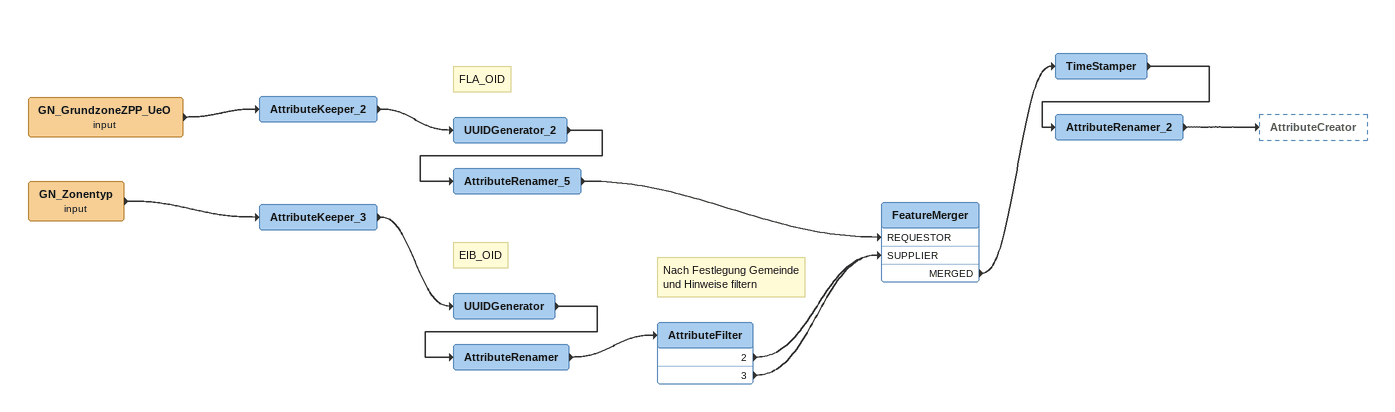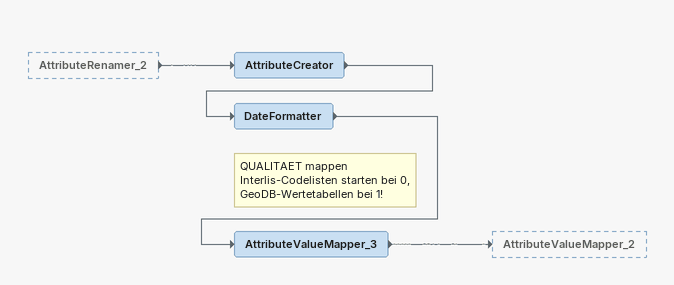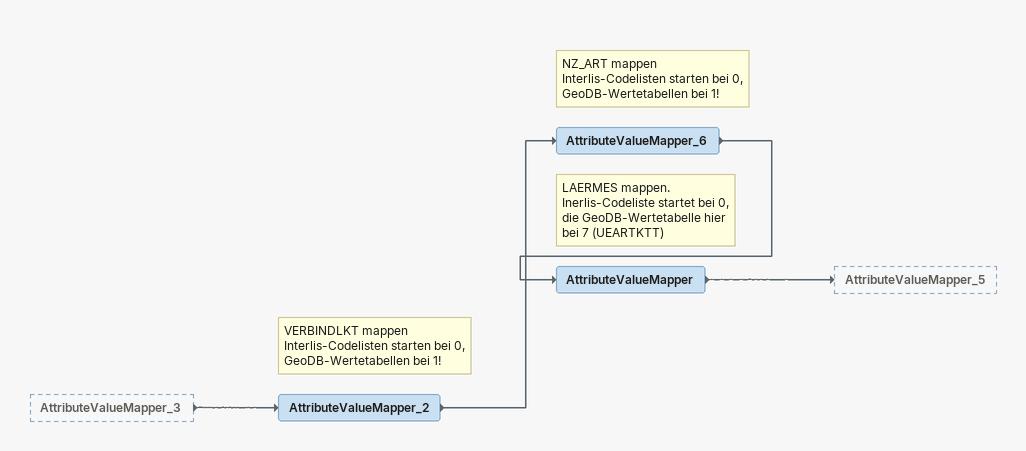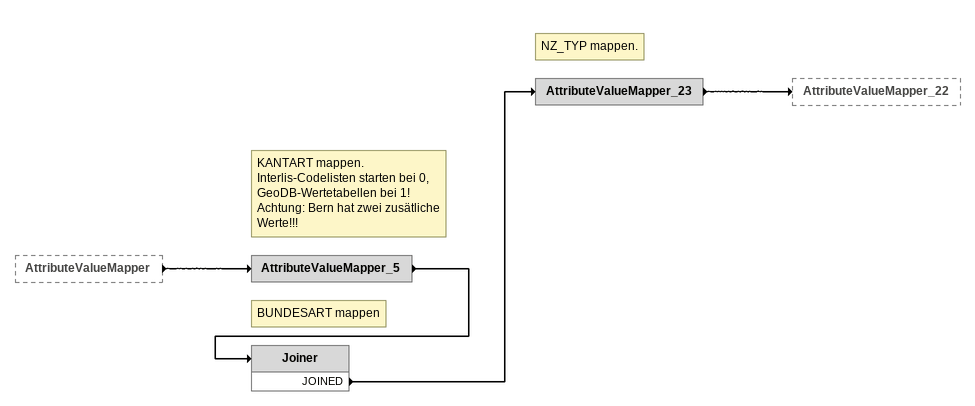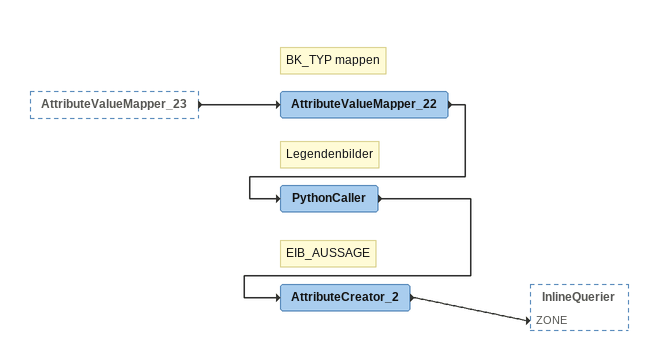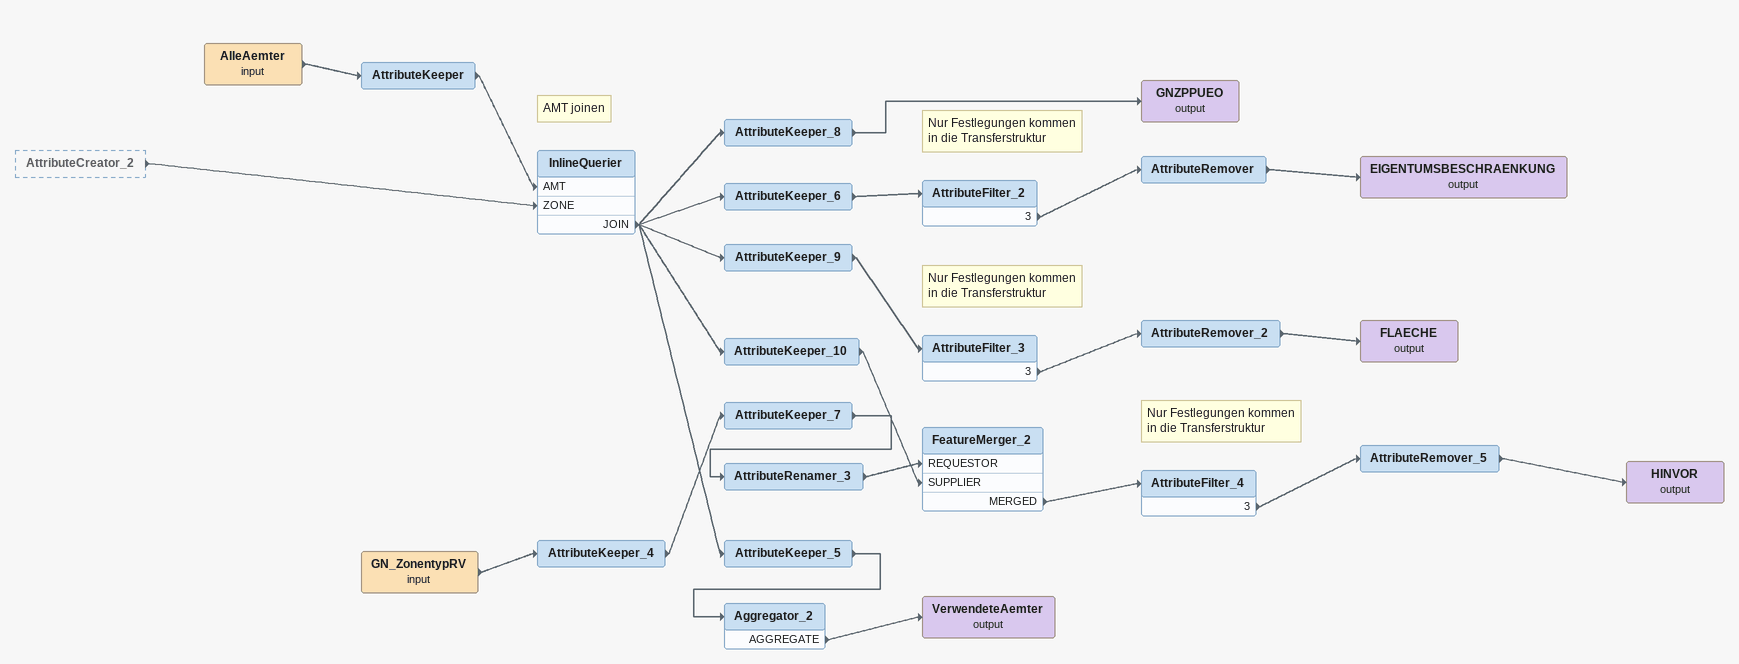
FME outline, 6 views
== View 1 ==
GN_GrundzoneZPP_UeO (input)
    -> AttributeKeeper_2
AttributeKeeper_2
    -> UUIDGenerator_2
Note: FLA_OID
UUIDGenerator_2
    -> AttributeRenamer_5
AttributeRenamer_5
    -> FeatureMerger [REQUESTOR]
GN_Zonentyp (input)
    -> AttributeKeeper_3
AttributeKeeper_3
    -> UUIDGenerator
Note: EIB_OID
UUIDGenerator
    -> AttributeRenamer
AttributeRenamer
    -> AttributeFilter
Note: Nach Festlegung Gemeinde / und Hinweise filtern
AttributeFilter
    2 -> FeatureMerger [SUPPLIER]
    3 -> FeatureMerger [SUPPLIER]
FeatureMerger
    MERGED -> TimeStamper
TimeStamper
    -> AttributeRenamer_2
AttributeRenamer_2
    -> AttributeCreator

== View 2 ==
AttributeRenamer_2 [outside]
    -> AttributeCreator
AttributeCreator
    -> DateFormatter
DateFormatter
    -> AttributeValueMapper_3
Note: QUALITAET mappen / Interlis-Codelisten starten bei 0, / GeoDB-Wertetabellen bei 1!
AttributeValueMapper_3
    -> AttributeValueMapper_2

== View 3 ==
AttributeValueMapper_3 [outside]
    -> AttributeValueMapper_2
Note: VERBINDLKT mappen / Interlis-Codelisten starten bei 0, / GeoDB-Wertetabellen bei 1!
AttributeValueMapper_2
    -> AttributeValueMapper_6
Note: NZ_ART mappen / Interlis-Codelisten starten bei 0, / GeoDB-Wertetabellen bei 1!
AttributeValueMapper_6
    -> AttributeValueMapper
Note: LAERMES mappen. / Inerlis-Codeliste startet bei 0, / die GeoDB-Wertetabelle hier / bei 7 (UEARTKTT)
AttributeValueMapper
    -> AttributeValueMapper_5

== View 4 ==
AttributeValueMapper [outside]
    -> AttributeValueMapper_5
Note: KANTART mappen. / Interlis-Codelisten starten bei 0, / GeoDB-Wertetabellen bei 1! / Achtung: Bern hat zwei zusätliche / Werte!!!
AttributeValueMapper_5
    -> Joiner
Note: BUNDESART mappen
Joiner
    JOINED -> AttributeValueMapper_23
Note: NZ_TYP mappen.
AttributeValueMapper_23
    -> AttributeValueMapper_22

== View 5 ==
AttributeValueMapper_23 [outside]
    -> AttributeValueMapper_22
Note: BK_TYP mappen
AttributeValueMapper_22
    -> PythonCaller
Note: Legendenbilder
PythonCaller
    -> AttributeCreator_2
Note: EIB_AUSSAGE
AttributeCreator_2
    -> InlineQuerier [ZONE]

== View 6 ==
AttributeCreator_2 [outside]
    -> InlineQuerier [ZONE]
AlleAemter (input)
    -> AttributeKeeper
AttributeKeeper
    -> InlineQuerier [AMT]
Note: AMT joinen
InlineQuerier
    JOIN -> AttributeKeeper_5
    JOIN -> AttributeKeeper_6
    JOIN -> AttributeKeeper_8
    JOIN -> AttributeKeeper_9
    JOIN -> AttributeKeeper_10
AttributeKeeper_8
    -> GNZPPUEO (output)
GNZPPUEO (output)
AttributeKeeper_6
    -> AttributeFilter_2
Note: Nur Festlegungen kommen / in die Transferstruktur
AttributeFilter_2
    3 -> AttributeRemover
AttributeRemover
    -> EIGENTUMSBESCHRAENKUNG (output)
EIGENTUMSBESCHRAENKUNG (output)
AttributeKeeper_9
    -> AttributeFilter_3
Note: Nur Festlegungen kommen / in die Transferstruktur
AttributeFilter_3
    3 -> AttributeRemover_2
AttributeRemover_2
    -> FLAECHE (output)
FLAECHE (output)
AttributeKeeper_10
    -> FeatureMerger_2 [SUPPLIER]
AttributeKeeper_5
    -> Aggregator_2
Aggregator_2
    AGGREGATE -> VerwendeteAemter (output)
VerwendeteAemter (output)
GN_ZonentypRV (input)
    -> AttributeKeeper_4
AttributeKeeper_4
    -> AttributeKeeper_7
AttributeKeeper_7
    -> AttributeRenamer_3
AttributeRenamer_3
    -> FeatureMerger_2 [REQUESTOR]
FeatureMerger_2
    MERGED -> AttributeFilter_4
Note: Nur Festlegungen kommen / in die Transferstruktur
AttributeFilter_4
    3 -> AttributeRemover_5
AttributeRemover_5
    -> HINVOR (output)
HINVOR (output)
